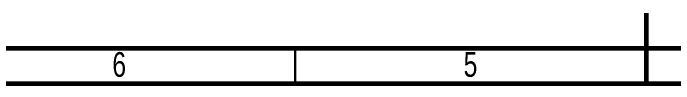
# Model space of a CAD drawing. Header units: millimetres. Extents: x 15 to 415, y 5 to 292.
# Drawn here: x 124.9 to 218.9, y 5 to 15 of the extents above; entities that cross this region are included whole.
import ezdxf

# ---------------------------------------------------------------- set-up
doc = ezdxf.new("R2010")
doc.units = ezdxf.units.MM
doc.styles.add('SLDTEXTSTYLE0', font='TXT', dxfattribs={"width": 0.75})

msp = doc.modelspace()

# ---------------------------------------------------------------- linework, layer by layer
at = {"color": 7, "linetype": 'Continuous', "lineweight": 60}
for p, q in [((215, 5), (215, 15)), ((410, 10), (20, 10)), ((415, 5), (15, 5))]:
    msp.add_line(p, q, dxfattribs=at)
at = {"color": 7, "linetype": 'Continuous', "lineweight": 30}
msp.add_line((165, 5), (165, 10), dxfattribs=at)

# ---------------------------------------------------------------- texts
at = {"color": 7, "linetype": 'Continuous', "lineweight": 0, "char_height": 3.5, "attachment_point": 2, "style": 'SLDTEXTSTYLE0'}
for s, insert in [('6', (139.965, 9.486)), ('5', (189.965, 9.486))]:
    msp.add_mtext(s, dxfattribs=dict(at, insert=insert))

doc.saveas('drawing.dxf')
